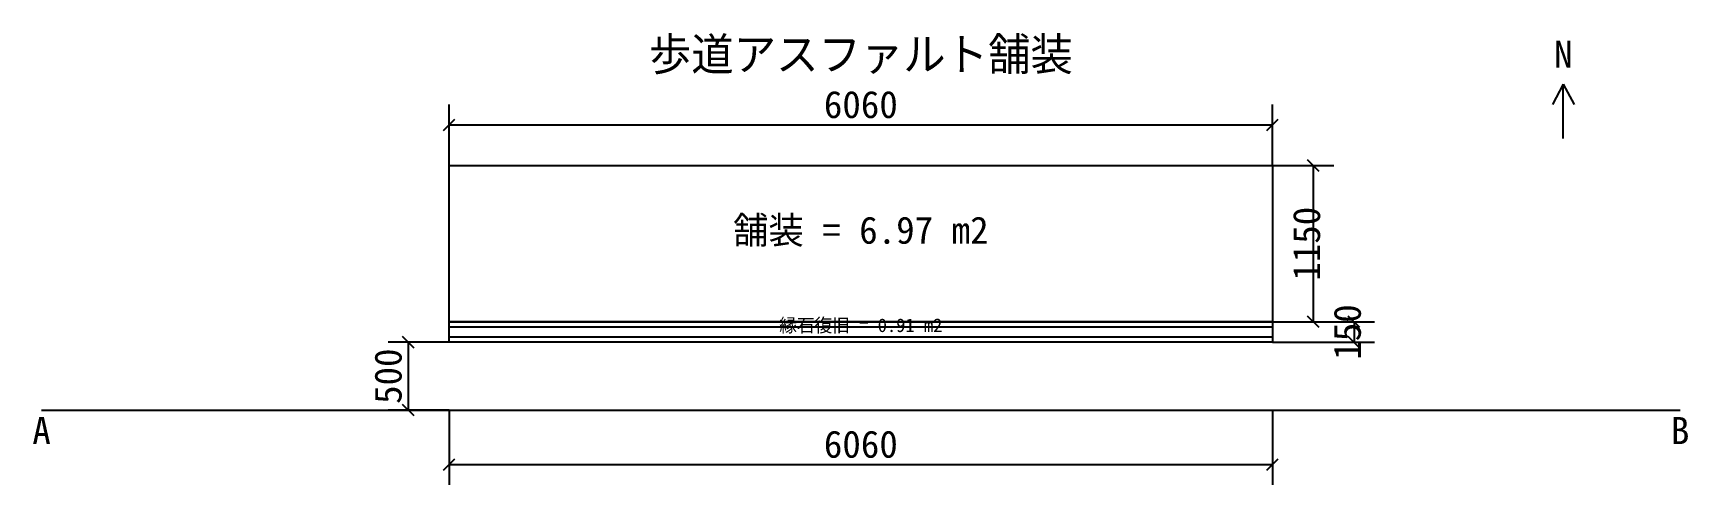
# Model space of a CAD drawing. Header units: millimetres. Extents: x -62 to 12117, y -550 to 2775.
import ezdxf
from ezdxf.enums import TextEntityAlignment as Align

# ---------------------------------------------------------------- set-up
doc = ezdxf.new("R2010")
doc.units = ezdxf.units.MM
for name, color, linetype in [('DIM', 1, 'CONTINUOUS'), ('EDGE', 8, 'CONTINUOUS'), ('EXIST', 9, 'CONTINUOUS'), ('OUTLINE', 7, 'CONTINUOUS'), ('SYMBOL', 3, 'CONTINUOUS'), ('TEXT', 2, 'CONTINUOUS')]:
    doc.layers.add(name, color=color, linetype=linetype)

msp = doc.modelspace()

# ---------------------------------------------------------------- linework, layer by layer
at = {"layer": 'DIM'}
for p, q in [((3000, 1800), (3000, 2250)), ((9060, 1800), (9060, 2250)), ((2957.573593, 2057.573593), (3042.426407, 2142.426407)), ((3000, 2100), (9060, 2100)), ((9017.573593, 2057.573593), (9102.426407, 2142.426407)), ((9402.426407, 1757.573593), (9317.573593, 1842.426407)), ((9060, 1800), (9510, 1800)), ((9360, 1800), (9360, 650)), ((9060, 650), (9510, 650)), ((9060, 650), (9810, 650)), ((9402.426407, 607.573593), (9317.573593, 692.426407)), ((9702.426407, 607.573593), (9617.573593, 692.426407)), ((9660, 650), (9660, 500)), ((3000, 500), (2550, 500)), ((2742.426407, 457.573593), (2657.573593, 542.426407)), ((2700, 0), (2700, 500)), ((9060, 500), (9810, 500)), ((9702.426407, 457.573593), (9617.573593, 542.426407)), ((3000, 0), (2550, 0)), ((2742.426407, -42.426407), (2657.573593, 42.426407)), ((3000, 0), (3000, -550)), ((9060, 0), (9060, -550)), ((2957.573593, -442.426407), (3042.426407, -357.573593)), ((9017.573593, -442.426407), (9102.426407, -357.573593)), ((3000, -400), (9060, -400))]:
    msp.add_line(p, q, dxfattribs=at)
at = {"layer": 'EDGE'}
for p, q in [((0, 0), (12060, 0)), ((3000, 0), (9060, 0))]:
    msp.add_line(p, q, dxfattribs=at)
at = {"layer": 'EXIST'}
msp.add_lwpolyline([(3000, 612.5), (9060, 612.5), (9060, 537.5), (3000, 537.5)], close=True, dxfattribs=at)
at = {"layer": 'OUTLINE'}
for points in [[(3000, 1800), (9060, 1800), (9060, 650), (3000, 650)], [(3000, 650), (9060, 650), (9060, 500), (3000, 500)]]:
    msp.add_lwpolyline(points, close=True, dxfattribs=at)
at = {"layer": 'SYMBOL'}
for p, q in [((11200, 2400), (11120, 2250)), ((11200, 2000), (11200, 2400)), ((11200, 2400), (11280, 2250))]:
    msp.add_line(p, q, dxfattribs=at)

# ---------------------------------------------------------------- texts
msp.add_text('N', height=200, dxfattribs=at).set_placement((11200, 2520), align=Align.CENTER)
at = {"layer": 'TEXT'}
for s, height, p in [('歩道アスファルト舗装', 240, (6030, 2500)), ('6060', 200, (6030, 2150)), ('舗装 = 6.97 m2', 200, (6030, 1225)), ('縁石復旧 = 0.91 m2', 100, (6030, 575)), ('A', 200, (0, -250)), ('B', 200, (12060, -250)), ('6060', 200, (6030, -350))]:
    msp.add_text(s, height=height, dxfattribs=at).set_placement(p, align=Align.CENTER)
for s, p in [('1150', (9410, 1225)), ('150', (9710, 575)), ('500', (2650, 250))]:
    msp.add_text(s, height=200, rotation=90, dxfattribs=at).set_placement(p, align=Align.CENTER)

doc.saveas('drawing.dxf')
